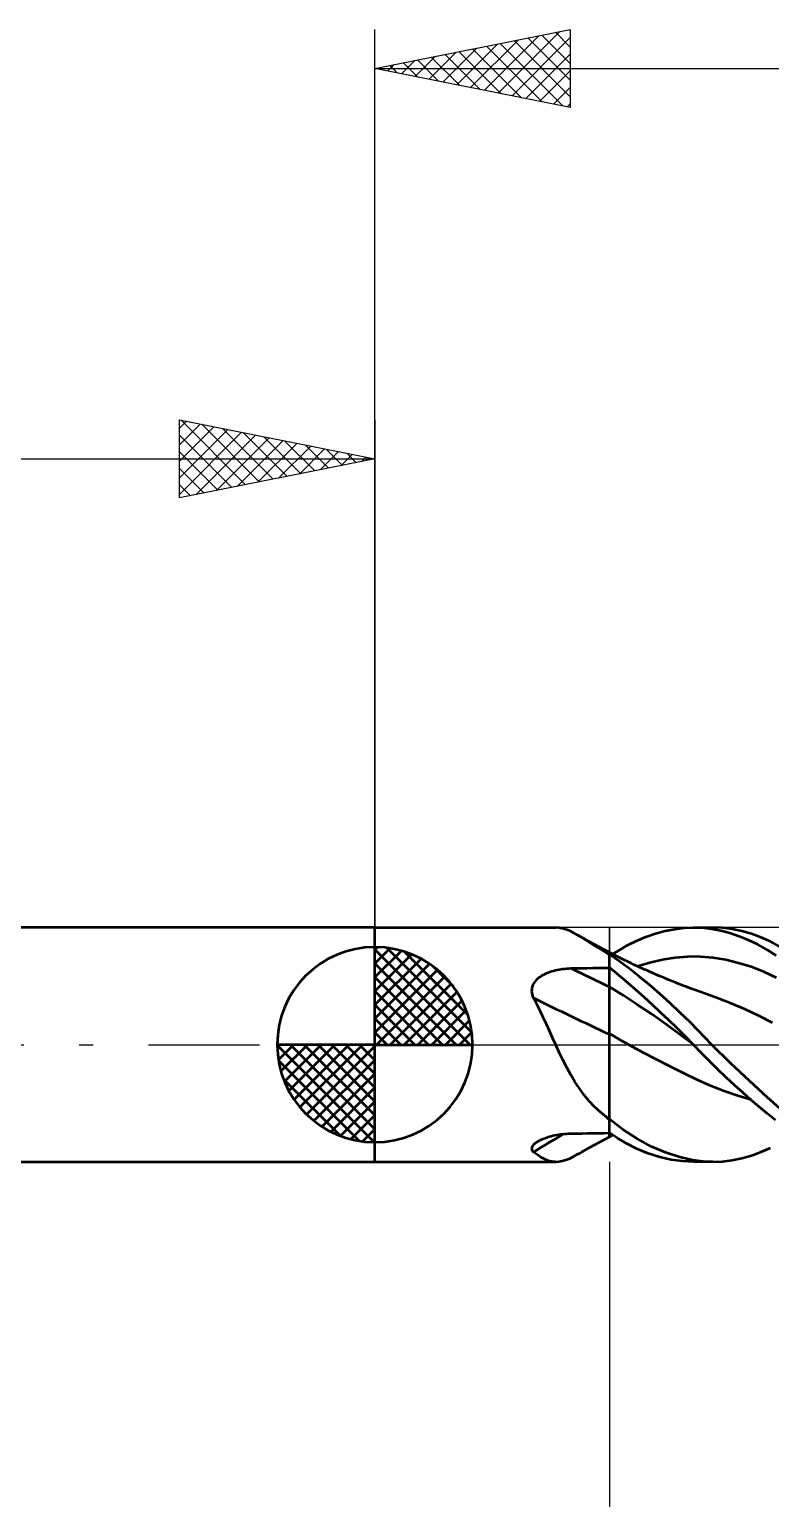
# Model space of a CAD drawing. Header units: millimetres. Extents: x -85 to 89, y -50 to 71.
# Drawn here: x -8.84 to 10.12, y -11.63 to 26 of the extents above; entities that cross this region are included whole.
import ezdxf

# ---------------------------------------------------------------- set-up
doc = ezdxf.new("R2010")
doc.units = ezdxf.units.MM
doc.header["$LTSCALE"] = 7.1
doc.linetypes.add('LONGDASH_DASH', pattern=[0.85, 0.4, -0.2, 0.05, -0.2])
for name, color, linetype in [('1', 4, 'CONTINUOUS'), ('2', 7, 'CONTINUOUS'), ('4', 2, 'LONGDASH_DASH'), ('CUT', 1, 'CONTINUOUS'), ('NOCUT', 7, 'CONTINUOUS'), ('SK1', 4, 'CONTINUOUS'), ('SK2', 7, 'CONTINUOUS'), ('SK4', 2, 'LONGDASH_DASH')]:
    doc.layers.add(name, color=color, linetype=linetype)

msp = doc.modelspace()

# ---------------------------------------------------------------- linework, layer by layer
at = {"layer": '1', "color": 4, "linetype": 'CONTINUOUS', "lineweight": 50}
for p, q in [((0, 3), (4.627, 3)), ((0, -3), (0, 3)), ((4.707, 2.995), (4.621, 3)), ((4.796, 2.978), (4.707, 2.995)), ((4.888, 2.951), (4.796, 2.978)), ((4.984, 2.912), (4.888, 2.951)), ((5.083, 2.864), (4.984, 2.912)), ((5.188, 2.807), (5.083, 2.864)), ((5.294, 2.745), (5.188, 2.807)), ((5.241, 2.777), (5.188, 2.807)), ((5.295, 2.747), (5.241, 2.777)), ((5.406, 2.676), (5.294, 2.745)), ((5.348, 2.716), (5.295, 2.747)), ((5.492, 2.636), (5.348, 2.716)), ((5.524, 2.603), (5.406, 2.676)), ((5.746, 2.496), (5.492, 2.636)), ((6.466, 2.546), (6.69, 2.658)), ((6.69, 2.658), (6.933, 2.761)), ((6.933, 2.761), (7.18, 2.846)), ((7.18, 2.846), (7.427, 2.913)), ((7.427, 2.913), (7.673, 2.961)), ((7.673, 2.961), (7.916, 2.99)), ((7.916, 2.99), (8.155, 3)), ((8.149, 3), (8.624, 3)), ((8.381, 2.99), (8.155, 3)), ((8.612, 2.962), (8.381, 2.99)), ((8.848, 2.916), (8.612, 2.962)), ((8.892, 2.988), (8.645, 3)), ((9.086, 2.853), (8.848, 2.916)), ((9.141, 2.957), (8.892, 2.988)), ((9.323, 2.772), (9.086, 2.853)), ((9.39, 2.906), (9.141, 2.957)), ((9.561, 2.675), (9.323, 2.772)), ((9.638, 2.836), (9.39, 2.906)), ((9.798, 2.561), (9.561, 2.675)), ((9.884, 2.747), (9.638, 2.836)), ((10.125, 2.64), (9.884, 2.747)), ((10.356, 2.518), (10.125, 2.64)), ((5.647, 2.526), (5.524, 2.603)), ((5.778, 2.446), (5.647, 2.526)), ((6, 2.357), (5.746, 2.496)), ((5.916, 2.363), (5.778, 2.446)), ((5.927, 2.354), (5.916, 2.363)), ((5.939, 2.346), (5.927, 2.354)), ((5.95, 2.337), (5.939, 2.346)), ((5.963, 2.328), (5.95, 2.337)), ((5.975, 2.319), (5.963, 2.328)), ((5.988, 2.311), (5.975, 2.319)), ((6, 2.303), (5.988, 2.311)), ((6.05, 2.333), (6, 2.358)), ((6, -2.358), (6, 2.358)), ((6.25, 2.139), (6, 2.312)), ((6.101, 2.307), (6.05, 2.333)), ((6.083, 2.316), (6.265, 2.431)), ((6.151, 2.282), (6.101, 2.307)), ((6.202, 2.257), (6.151, 2.282)), ((6.265, 2.431), (6.466, 2.546)), ((10.033, 2.43), (9.798, 2.561)), ((10.27, 2.28), (10.033, 2.43)), ((4.523, 1.88), (4.57, 1.894)), ((4.57, 1.894), (4.618, 1.906)), ((4.618, 1.906), (4.666, 1.917)), ((4.666, 1.917), (4.715, 1.926)), ((4.715, 1.926), (4.764, 1.934)), ((4.764, 1.934), (4.813, 1.941)), ((4.813, 1.941), (4.863, 1.946)), ((4.863, 1.946), (4.913, 1.95)), ((4.913, 1.95), (4.963, 1.953)), ((4.963, 1.953), (5.013, 1.955)), ((5.013, 1.955), (5.154, 1.957)), ((5.154, 1.957), (5.295, 1.959)), ((5.295, 1.959), (5.436, 1.962)), ((5.436, 1.962), (5.577, 1.964)), ((5.577, 1.964), (5.718, 1.966)), ((5.718, 1.966), (5.859, 1.968)), ((5.859, 1.968), (6, 1.97)), ((6.147, 1.855), (6, 1.972)), ((6.252, 2.231), (6.202, 2.257)), ((6.503, 1.949), (6.25, 2.139)), ((6.303, 2.206), (6.252, 2.231)), ((6.353, 2.182), (6.303, 2.206)), ((6.404, 2.157), (6.353, 2.182)), ((6.446, 2.136), (6.404, 2.157)), ((6.501, 2.11), (6.446, 2.136)), ((6.557, 2.083), (6.501, 2.11)), ((6.764, 1.744), (6.503, 1.949)), ((6.613, 2.057), (6.557, 2.083)), ((6.668, 2.031), (6.613, 2.057)), ((6.724, 2.005), (6.668, 2.031)), ((6.712, 2.01), (7.036, 2.108)), ((6.78, 1.979), (6.724, 2.005)), ((6.836, 1.954), (6.78, 1.979)), ((6.892, 1.928), (6.836, 1.954)), ((6.947, 1.904), (6.892, 1.928)), ((7.003, 1.879), (6.947, 1.904)), ((7.036, 2.108), (7.36, 2.182)), ((7.36, 2.182), (7.684, 2.231)), ((7.684, 2.231), (8.008, 2.256)), ((8.332, 2.253), (8.008, 2.256)), ((8.656, 2.224), (8.332, 2.253)), ((8.98, 2.169), (8.656, 2.224)), ((9.304, 2.091), (8.98, 2.169)), ((9.627, 1.989), (9.304, 2.091)), ((9.951, 1.863), (9.627, 1.989)), ((4.037, 1.497), (4.053, 1.537)), ((4.053, 1.537), (4.073, 1.576)), ((4.073, 1.576), (4.097, 1.612)), ((4.097, 1.612), (4.124, 1.647)), ((4.124, 1.647), (4.155, 1.679)), ((4.155, 1.679), (4.189, 1.709)), ((4.189, 1.709), (4.225, 1.737)), ((4.225, 1.737), (4.263, 1.763)), ((4.263, 1.763), (4.303, 1.787)), ((4.303, 1.787), (4.345, 1.809)), ((4.345, 1.809), (4.388, 1.83)), ((4.388, 1.83), (4.432, 1.848)), ((4.432, 1.848), (4.477, 1.865)), ((4.477, 1.865), (4.523, 1.88)), ((6.308, 1.722), (6.147, 1.855)), ((6.484, 1.571), (6.308, 1.722)), ((6.677, 1.402), (6.484, 1.571)), ((7.026, 1.528), (6.764, 1.744)), ((7.059, 1.854), (7.003, 1.879)), ((7.29, 1.301), (7.026, 1.528)), ((7.114, 1.83), (7.059, 1.854)), ((7.17, 1.806), (7.114, 1.83)), ((7.226, 1.782), (7.17, 1.806)), ((7.282, 1.758), (7.226, 1.782)), ((7.337, 1.735), (7.282, 1.758)), ((7.418, 1.701), (7.337, 1.735)), ((7.51, 1.663), (7.418, 1.701)), ((7.601, 1.626), (7.51, 1.663)), ((7.692, 1.59), (7.601, 1.626)), ((7.783, 1.553), (7.692, 1.59)), ((7.854, 1.526), (7.783, 1.553)), ((7.924, 1.498), (7.854, 1.526)), ((10.275, 1.711), (9.951, 1.863)), ((4.019, 1.369), (4.02, 1.413)), ((4.022, 1.325), (4.019, 1.369)), ((4.02, 1.413), (4.026, 1.456)), ((4.03, 1.282), (4.022, 1.325)), ((4.026, 1.456), (4.037, 1.497)), ((4.042, 1.238), (4.03, 1.282)), ((4.058, 1.195), (4.042, 1.238)), ((4.144, 1.034), (4.058, 1.195)), ((6.361, 1.258), (6, 1.481)), ((6.722, 1.022), (6.361, 1.258)), ((6.886, 1.216), (6.677, 1.402)), ((7.099, 1.023), (6.886, 1.216)), ((7.554, 1.063), (7.29, 1.301)), ((8.001, 1.469), (7.924, 1.498)), ((8.077, 1.44), (8.001, 1.469)), ((8.153, 1.412), (8.077, 1.44)), ((8.229, 1.384), (8.153, 1.412)), ((8.321, 1.351), (8.229, 1.384)), ((8.413, 1.319), (8.321, 1.351)), ((8.765, 1.194), (8.413, 1.319)), ((9.118, 1.056), (8.765, 1.194)), ((4.227, 0.868), (4.144, 1.034)), ((4.308, 0.699), (4.227, 0.868)), ((7.083, 0.777), (6.722, 1.022)), ((7.444, 0.523), (7.083, 0.777)), ((7.311, 0.826), (7.099, 1.023)), ((7.524, 0.624), (7.311, 0.826)), ((7.815, 0.817), (7.554, 1.063)), ((8.055, 0.581), (7.815, 0.817)), ((9.47, 0.905), (9.118, 1.056)), ((9.822, 0.741), (9.47, 0.905)), ((4.388, 0.526), (4.308, 0.699)), ((4.468, 0.351), (4.388, 0.526)), ((7.805, 0.259), (7.444, 0.523)), ((7.735, 0.419), (7.524, 0.624)), ((7.944, 0.21), (7.735, 0.419)), ((8.263, 0.369), (8.055, 0.581)), ((10.175, 0.562), (9.822, 0.741)), ((4.547, 0.175), (4.468, 0.351)), ((4.627, 0), (4.547, 0.175)), ((6.086, 0.231), (6, 0.278)), ((6.171, 0.182), (6.086, 0.231)), ((6.257, 0.134), (6.171, 0.182)), ((6.342, 0.085), (6.257, 0.134)), ((6.428, 0.038), (6.342, 0.085)), ((6.513, -0.01), (6.428, 0.038)), ((8.166, -0.017), (7.805, 0.259)), ((8.15, 0), (7.944, 0.21)), ((8.152, -0.003), (8.15, 0)), ((8.445, 0.181), (8.263, 0.369)), ((8.624, 0), (8.445, 0.181)), ((9.102, -0.47), (8.624, 0)), ((4.718, -0.197), (4.627, 0)), ((4.813, -0.392), (4.718, -0.197)), ((6.859, -0.198), (6.513, -0.01)), ((7.206, -0.381), (6.859, -0.198)), ((8.155, -0.006), (8.152, -0.003)), ((8.16, -0.011), (8.155, -0.006)), ((8.165, -0.017), (8.16, -0.011)), ((8.366, -0.224), (8.165, -0.017)), ((8.57, -0.432), (8.366, -0.224)), ((4.91, -0.585), (4.813, -0.392)), ((5.012, -0.771), (4.91, -0.585)), ((7.552, -0.559), (7.206, -0.381)), ((7.898, -0.732), (7.552, -0.559)), ((8.244, -0.9), (7.898, -0.732)), ((8.779, -0.637), (8.57, -0.432)), ((8.989, -0.839), (8.779, -0.637)), ((9.582, -0.927), (9.102, -0.47)), ((5.119, -0.951), (5.012, -0.771)), ((5.232, -1.124), (5.119, -0.951)), ((5.353, -1.289), (5.232, -1.124)), ((8.591, -1.056), (8.244, -0.9)), ((8.937, -1.194), (8.591, -1.056)), ((9.2, -1.035), (8.989, -0.839)), ((9.411, -1.226), (9.2, -1.035)), ((10.055, -1.362), (9.582, -0.927)), ((5.482, -1.445), (5.353, -1.289)), ((5.618, -1.589), (5.482, -1.445)), ((9.283, -1.314), (8.937, -1.194)), ((9.629, -1.417), (9.283, -1.314)), ((9.622, -1.411), (9.411, -1.226)), ((9.832, -1.591), (9.622, -1.411)), ((10.508, -1.76), (10.055, -1.362)), ((5.763, -1.723), (5.618, -1.589)), ((5.916, -1.848), (5.763, -1.723)), ((5.927, -1.859), (5.916, -1.848)), ((5.939, -1.87), (5.927, -1.859)), ((5.95, -1.881), (5.939, -1.87)), ((10.04, -1.765), (9.832, -1.591)), ((10.249, -1.933), (10.04, -1.765)), ((5.963, -1.892), (5.95, -1.881)), ((5.975, -1.903), (5.963, -1.892)), ((5.988, -1.913), (5.975, -1.903)), ((6, -1.923), (5.988, -1.913)), ((6.347, -2.174), (6, -1.912)), ((6.706, -2.407), (6.347, -2.174)), ((4.019, -2.657), (4.024, -2.631)), ((4.024, -2.631), (4.034, -2.605)), ((4.034, -2.605), (4.051, -2.578)), ((4.051, -2.578), (4.074, -2.552)), ((4.074, -2.552), (4.101, -2.526)), ((4.101, -2.526), (4.133, -2.501)), ((4.133, -2.501), (4.17, -2.477)), ((4.17, -2.477), (4.205, -2.456)), ((4.205, -2.456), (4.244, -2.436)), ((4.244, -2.436), (4.284, -2.418)), ((4.284, -2.418), (4.327, -2.4)), ((4.327, -2.4), (4.37, -2.384)), ((4.37, -2.384), (4.415, -2.368)), ((4.415, -2.368), (4.462, -2.354)), ((4.462, -2.354), (4.509, -2.341)), ((4.509, -2.341), (4.557, -2.33)), ((4.557, -2.33), (4.606, -2.319)), ((4.606, -2.319), (4.656, -2.31)), ((4.656, -2.31), (4.706, -2.301)), ((4.706, -2.301), (4.756, -2.294)), ((4.756, -2.294), (4.807, -2.288)), ((4.807, -2.288), (4.858, -2.283)), ((4.858, -2.283), (4.909, -2.28)), ((4.909, -2.28), (4.961, -2.277)), ((4.961, -2.277), (5.013, -2.276)), ((5.013, -2.276), (5.154, -2.274)), ((5.154, -2.274), (5.295, -2.272)), ((5.295, -2.272), (5.436, -2.27)), ((5.436, -2.27), (5.577, -2.268)), ((5.492, -2.636), (5.746, -2.496)), ((5.577, -2.268), (5.718, -2.266)), ((5.718, -2.266), (5.859, -2.264)), ((5.746, -2.496), (6, -2.357)), ((5.859, -2.264), (6, -2.262)), ((6.206, -2.395), (6, -2.261)), ((6, -2.358), (6.014, -2.351)), ((6.014, -2.351), (6.028, -2.344)), ((6.028, -2.344), (6.042, -2.337)), ((6.042, -2.337), (6.056, -2.33)), ((6.056, -2.33), (6.069, -2.323)), ((6.069, -2.323), (6.083, -2.316)), ((6.44, -2.532), (6.206, -2.395)), ((6.705, -2.665), (6.44, -2.532)), ((7.071, -2.604), (6.706, -2.407)), ((7.438, -2.763), (7.071, -2.604)), ((0, -3), (4.627, -3)), ((4.02, -2.683), (4.019, -2.657)), ((4.028, -2.707), (4.02, -2.683)), ((4.041, -2.73), (4.028, -2.707)), ((4.058, -2.751), (4.041, -2.73)), ((4.157, -2.825), (4.058, -2.751)), ((4.252, -2.887), (4.157, -2.825)), ((4.345, -2.935), (4.252, -2.887)), ((4.437, -2.971), (4.345, -2.935)), ((4.529, -2.992), (4.437, -2.971)), ((4.621, -3), (4.529, -2.992)), ((4.621, -3), (4.707, -2.995)), ((4.707, -2.995), (4.796, -2.978)), ((4.796, -2.978), (4.888, -2.951)), ((4.888, -2.951), (4.984, -2.912)), ((4.984, -2.912), (5.083, -2.864)), ((5.083, -2.864), (5.188, -2.807)), ((5.188, -2.807), (5.241, -2.777)), ((5.241, -2.777), (5.295, -2.747)), ((5.295, -2.747), (5.348, -2.716)), ((5.348, -2.716), (5.492, -2.636)), ((6.995, -2.784), (6.705, -2.665)), ((7.288, -2.878), (6.995, -2.784)), ((7.581, -2.945), (7.288, -2.878)), ((7.802, -2.883), (7.438, -2.763)), ((7.871, -2.986), (7.581, -2.945)), ((8.128, -2.957), (7.802, -2.883)), ((8.155, -3), (7.871, -2.986)), ((8.397, -2.991), (8.128, -2.957)), ((8.624, -3), (8.149, -3)), ((8.645, -3), (8.397, -2.991)), ((8.645, -3), (8.892, -2.988)), ((8.892, -2.988), (9.141, -2.957)), ((9.141, -2.957), (9.39, -2.906)), ((9.39, -2.906), (9.638, -2.836)), ((9.638, -2.836), (9.884, -2.747)), ((9.884, -2.747), (10.125, -2.64))]:
    msp.add_line(p, q, dxfattribs=at)
for centre, major_axis, ratio, start_param, end_param in [((32.147, 44.926), (38.97, 32.119), 0.915065, 3.498869, 3.500902), ((32.987, 8.272), (-48.676, 13.645), 0.311222, 1.048238, 1.072678), ((32.708, 7.277), (-48.903, 13.709), 0.311222, 1.034637, 1.08254), ((32.147, 5.275), (-48.626, 13.631), 0.311222, 1.090483, 1.092517), ((32.708, -44.245), (-39.192, 32.302), 0.915065, 5.96257, 5.981755)]:
    msp.add_ellipse(centre, major_axis=major_axis, ratio=ratio, start_param=start_param, end_param=end_param, dxfattribs=at)
at = {"layer": '2', "color": 7, "linetype": 'CONTINUOUS', "lineweight": 25}
for p, q in [((0, 0), (0, 26)), ((0, 25), (5, 26)), ((4.976, 25.995), (5, 25.971)), ((5, 26), (5, 24)), ((2.095, 24.581), (3.143, 25.629)), ((2.449, 24.51), (3.673, 25.735)), ((2.802, 24.44), (4.203, 25.841)), ((3.156, 24.369), (4.733, 25.947)), ((3.208, 25.642), (4.812, 24.038)), ((3.509, 24.298), (5, 25.789)), ((3.562, 25.712), (5, 24.274)), ((3.915, 25.783), (5, 24.698)), ((4.269, 25.854), (5, 25.123)), ((4.623, 25.925), (5, 25.547)), ((1.034, 24.793), (1.552, 25.31)), ((1.087, 25.217), (1.63, 24.674)), ((1.388, 24.722), (2.082, 25.416)), ((1.441, 25.288), (2.161, 24.568)), ((1.741, 24.652), (2.612, 25.522)), ((1.794, 25.359), (2.691, 24.462)), ((2.148, 25.43), (3.221, 24.356)), ((2.501, 25.5), (3.752, 24.25)), ((2.855, 25.571), (4.282, 24.144)), ((3.863, 24.227), (5, 25.365)), ((0, 25), (27, 25)), ((5, 24), (0, 25)), ((0.026, 25.005), (0.039, 24.992)), ((0.327, 24.935), (0.491, 25.098)), ((0.38, 25.076), (0.57, 24.886)), ((0.681, 24.864), (1.021, 25.204)), ((0.733, 25.147), (1.1, 24.78)), ((4.216, 24.157), (5, 24.94)), ((4.57, 24.086), (5, 24.516)), ((4.923, 24.015), (5, 24.092)), ((6, -3), (6, -26))]:
    msp.add_line(p, q, dxfattribs=at)
at = {"layer": '4', "color": 2, "linetype": 'LONGDASH_DASH', "lineweight": 25}
msp.add_line((0, 0), (27, 0), dxfattribs=at)
at = {"layer": 'CUT', "color": 1, "linetype": 'CONTINUOUS', "lineweight": 25}
for p, q in [((26.9, 3), (6, 3)), ((6, 3), (6, 2.995)), ((6, 2.995), (6, 0)), ((6, 0), (27, 0))]:
    msp.add_line(p, q, dxfattribs=at)
at = {"layer": 'NOCUT', "color": 7, "linetype": 'CONTINUOUS', "lineweight": 25}
for p, q in [((6, 3), (0, 3)), ((0, 3), (0, 0)), ((6, 2.995), (6, 3)), ((6, 0), (6, 2.995)), ((0, 0), (6, 0))]:
    msp.add_line(p, q, dxfattribs=at)
at = {"layer": 'SK1', "color": 4, "linetype": 'CONTINUOUS', "lineweight": 50}
for p, q in [((0, 3), (-35.2, 3)), ((0, 0), (0, 2.5)), ((0, 2.435), (0.063, 2.498)), ((0, 2.081), (0.387, 2.469)), ((0, 2.435), (2.435, 0)), ((0, 1.728), (0.677, 2.405)), ((0, 1.374), (0.941, 2.315)), ((0.308, 2.481), (2.481, 0.308)), ((0.761, 2.381), (2.381, 0.761)), ((0, 1.021), (1.182, 2.202)), ((0, 2.081), (2.081, 0)), ((0, 0.667), (1.401, 2.069)), ((0, 0.314), (1.604, 1.917)), ((1.486, 2.01), (2.01, 1.486)), ((0, 1.728), (1.728, 0)), ((0.04, 0), (1.787, 1.747)), ((0.393, 0), (1.953, 1.559)), ((0, 1.374), (1.374, 0)), ((0.747, 0), (2.101, 1.354)), ((1.101, 0), (2.229, 1.129)), ((0, 1.021), (1.021, 0)), ((1.454, 0), (2.338, 0.884)), ((0, 0.667), (0.667, 0)), ((1.808, 0), (2.423, 0.615)), ((0, 0), (-2.5, 0)), ((-2.498, -0.063), (-2.435, 0)), ((-2.469, -0.387), (-2.081, 0)), ((-2.405, -0.677), (-1.728, 0)), ((-2.315, -0.941), (-1.374, 0)), ((-2.202, -1.182), (-1.021, 0)), ((-2.161, 0), (0, -2.161)), ((-2.069, -1.401), (-0.667, 0)), ((-1.917, -1.604), (-0.314, 0)), ((-1.808, 0), (0, -1.808)), ((-1.454, 0), (0, -1.454)), ((-1.101, 0), (0, -1.101)), ((-0.747, 0), (0, -0.747)), ((-0.393, 0), (0, -0.393)), ((-0.04, 0), (0, -0.04)), ((0, 0.314), (0.314, 0)), ((0, 0), (2.5, 0)), ((0, -2.5), (0, 0)), ((2.161, 0), (2.479, 0.318)), ((-2.5, -0.015), (-0.015, -2.5)), ((-1.747, -1.787), (0, -0.04)), ((-2.466, -0.402), (-0.402, -2.466)), ((-1.559, -1.953), (0, -0.393)), ((-1.354, -2.101), (0, -0.747)), ((-2.337, -0.884), (-0.884, -2.337)), ((-1.129, -2.229), (0, -1.101)), ((-0.884, -2.338), (0, -1.454)), ((-0.615, -2.423), (0, -1.808)), ((-0.318, -2.479), (0, -2.161)), ((-35.2, -3), (0, -3))]:
    msp.add_line(p, q, dxfattribs=at)
for start, end in [(90, 180), (0, 90), (180, 270), (270, 0)]:
    msp.add_arc((0, 0), 2.5, start, end, dxfattribs=at)
at = {"layer": 'SK2', "color": 7, "linetype": 'CONTINUOUS', "lineweight": 25}
for p, q in [((-5, 14), (-5, 16)), ((-5, 16), (0, 15)), ((-5, 15.789), (-4.824, 15.965)), ((-5, 15.365), (-4.471, 15.894)), ((-5, 14.94), (-4.117, 15.823)), ((-4.961, 15.992), (-3.308, 14.338)), ((-4.431, 15.886), (-2.954, 14.409)), ((0, 16), (0, 3)), ((-5, 14.516), (-3.763, 15.753)), ((-5, 14.092), (-3.41, 15.682)), ((-5, 15.607), (-3.661, 14.268)), ((-4.585, 14.083), (-3.056, 15.611)), ((-4.054, 14.189), (-2.703, 15.541)), ((-3.901, 15.78), (-2.601, 14.48)), ((-3.524, 14.295), (-2.349, 15.47)), ((-3.37, 15.674), (-2.247, 14.551)), ((-2.84, 15.568), (-1.893, 14.621)), ((-2.31, 15.462), (-1.54, 14.692)), ((-5, 15.182), (-4.015, 14.197)), ((-2.994, 14.401), (-1.996, 15.399)), ((-2.463, 14.507), (-1.642, 15.328)), ((-1.933, 14.613), (-1.289, 15.258)), ((-1.779, 15.356), (-1.186, 14.763)), ((-1.403, 14.719), (-0.935, 15.187)), ((-1.249, 15.25), (-0.833, 14.833)), ((-0.872, 14.826), (-0.581, 15.116)), ((-0.719, 15.144), (-0.479, 14.904)), ((-36, 15), (0, 15)), ((0, 15), (-5, 14)), ((-5, 14.758), (-4.368, 14.126)), ((-0.342, 14.932), (-0.228, 15.046)), ((-0.188, 15.038), (-0.126, 14.975)), ((-5, 14.334), (-4.722, 14.056))]:
    msp.add_line(p, q, dxfattribs=at)
at = {"layer": 'SK4', "color": 2, "linetype": 'LONGDASH_DASH', "lineweight": 25}
msp.add_line((-42, 0), (33, 0), dxfattribs=at)

doc.saveas('drawing.dxf')
